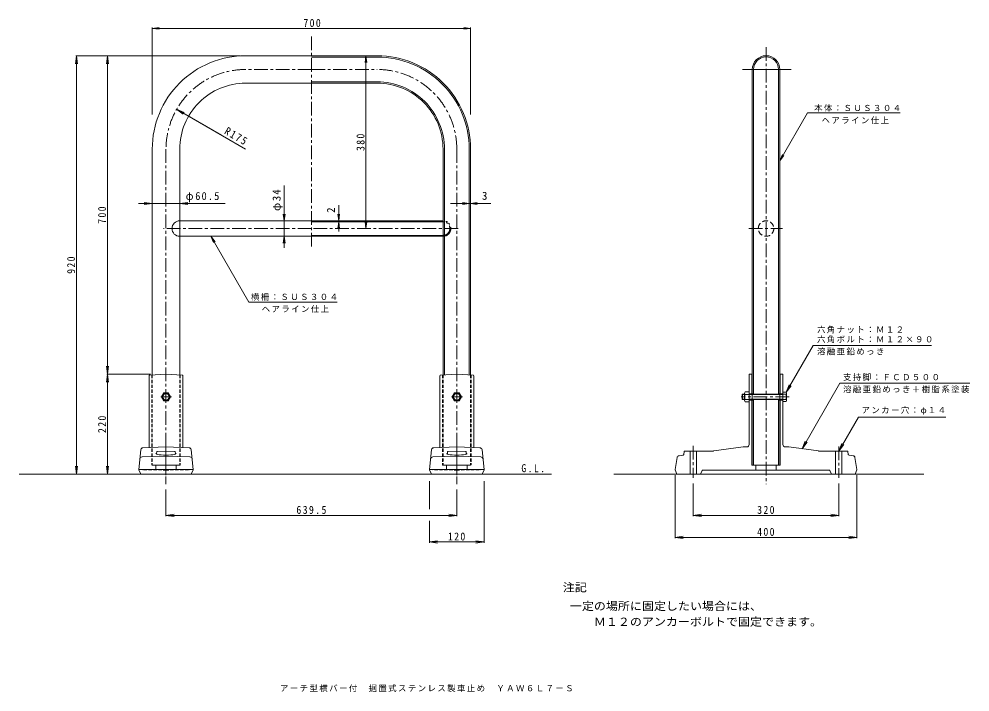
# Model space of a CAD drawing. Units: millimetres, scale not verified. Extents: x -1052 to 1039, y -814 to 665.
import ezdxf
from ezdxf.enums import TextEntityAlignment as Align

# ---------------------------------------------------------------- set-up
doc = ezdxf.new("R2010")
doc.units = ezdxf.units.MM
doc.header["$LTSCALE"] = 6
for name, pattern in [('CHAIN1', [8, 5, -1, 1, -1]), ('DASHED1', [1.8, 1.2, -0.6]), ('DASHED2', [3, 2, -1]), ('DOUBLE_CHAIN1', [8.8, 5, -1, 0.6, -0.6, 0.6, -1])]:
    doc.linetypes.add(name, pattern=pattern)
for name, color, linetype, lineweight in [('0-0', 2, 'Continuous', 13), ('0-1', 2, 'Continuous', 13), ('0-D', 2, 'Continuous', 13), ('0-F', 7, 'Continuous', 13)]:
    doc.layers.add(name, color=color, linetype=linetype, lineweight=lineweight)
doc.layers.add('0-5', color=7, linetype='Continuous')
doc.styles.add('ＭＳ ゴシック', font='')
doc.styles.get('ＭＳ ゴシック').set_extended_font_data('MS Gothic')

msp = doc.modelspace()

# ---------------------------------------------------------------- linework, layer by layer
at = {"layer": '0-0', "color": 3, "linetype": 'CHAIN1'}
for p, q in [((-408.894, 164.676), (-408.894, 626.838)), ((590.856, 603.411), (590.856, -357.529)), ((-408.894, 554.122), (-553.644, 554.124)), ((-408.894, 554.122), (-264.145, 554.124)), ((-408.894, 554.122), (-408.894, 554.122)), ((-728.644, 379.124), (-728.644, -357.529)), ((-89.144, 379.124), (-89.144, -357.529)), ((-408.894, 204.373), (-733.824, 204.375)), ((-86.427, 204.37), (-408.894, 204.373)), ((553.12, 204.374), (627.314, 204.374))]:
    msp.add_line(p, q, dxfattribs=at)
at = {"layer": '0-0', "color": 3}
for p, q in [((-408.894, 584.373), (-553.644, 584.374)), ((-408.894, 584.373), (-264.145, 584.374)), ((-408.894, 584.373), (-408.894, 584.373)), ((-408.894, 581.373), (-264.145, 581.374)), ((538.967, 554.124), (645.994, 554.125)), ((560.606, 554.125), (560.606, -65.625)), ((563.406, 554.125), (563.406, -159.625)), ((618.305, 554.125), (618.305, -159.625)), ((621.106, 554.125), (621.106, -65.625)), ((-408.894, 523.872), (-553.644, 523.874)), ((-408.894, 526.872), (-264.145, 526.873)), ((-408.894, 523.872), (-264.145, 523.874)), ((-408.894, 523.872), (-408.894, 523.872)), ((-758.894, 379.124), (-758.894, -65.625)), ((-698.394, 379.123), (-698.394, -65.625)), ((-119.394, 379.123), (-119.394, -65.625)), ((-116.394, 379.123), (-116.394, -65.625)), ((-61.894, 379.124), (-61.894, -65.625)), ((-58.894, 379.124), (-58.894, -65.625)), ((-408.894, 221.373), (-698.394, 221.375)), ((-119.394, 221.37), (-408.894, 221.373)), ((-119.394, 219.37), (-408.894, 219.373)), ((-119.394, 189.37), (-408.894, 189.373)), ((-408.894, 187.373), (-698.394, 187.375)), ((-119.394, 187.37), (-408.894, 187.373)), ((-758.894, -65.625), (-758.894, -117.247)), ((-698.394, -65.625), (-698.394, -117.247)), ((-119.394, -65.625), (-119.394, -117.301)), ((-116.394, -65.625), (-116.394, -117.086)), ((-61.894, -65.625), (-61.894, -117.086)), ((-58.894, -65.625), (-58.894, -117.247)), ((560.606, -65.625), (560.606, -315.626)), ((621.106, -65.625), (621.106, -315.625)), ((563.406, -315.626), (563.406, -171.625)), ((618.305, -315.625), (618.305, -171.625)), ((-119.394, -315.626), (-58.894, -315.625)), ((560.606, -315.626), (621.106, -315.625))]:
    msp.add_line(p, q, dxfattribs=at)
at = {"layer": '0-0'}
for p, q in [((-765.894, -119.044), (-765.894, -276.98)), ((-764.474, -117.546), (-728.644, -115.626)), ((-692.814, -117.546), (-728.644, -115.626)), ((-691.394, -119.044), (-691.394, -276.98)), ((-126.394, -119.044), (-126.394, -276.98)), ((-124.974, -117.546), (-89.144, -115.626)), ((-53.314, -117.546), (-89.144, -115.626)), ((-51.894, -119.044), (-51.894, -276.98)), ((553.606, -117.125), (553.606, -159.625)), ((555.106, -115.625), (560.605, -115.625)), ((559.606, -115.625), (559.606, -159.625)), ((626.606, -115.625), (621.106, -115.625)), ((622.106, -115.625), (622.106, -159.625)), ((628.105, -117.125), (628.105, -159.625)), ((559.106, -158.626), (553.606, -158.626)), ((622.606, -158.626), (628.105, -158.626)), ((553.606, -171.625), (553.606, -270.625)), ((559.106, -172.625), (553.606, -172.625)), ((559.606, -171.625), (559.606, -315.153)), ((622.106, -171.625), (622.106, -315.153)), ((622.606, -172.625), (628.105, -172.625)), ((628.105, -171.625), (628.105, -270.625)), ((-788.602, -325.22), (-784.095, -281.946)), ((-779.303, -277.467), (-728.644, -275.625)), ((-748.864, -286.785), (-749.336, -289.268)), ((-747.466, -285.566), (-728.644, -284.626)), ((-677.986, -277.467), (-728.644, -275.625)), ((-728.644, -275.625), (-728.644, -284.625)), ((-709.823, -285.566), (-728.644, -284.626)), ((-728.644, -337.625), (-728.644, -284.626)), ((-708.424, -286.785), (-707.953, -289.268)), ((-668.686, -325.22), (-673.194, -281.946)), ((-149.102, -325.22), (-144.594, -281.946)), ((-139.803, -277.467), (-89.144, -275.625)), ((-109.364, -286.785), (-109.836, -289.268)), ((-107.965, -285.566), (-89.144, -284.626)), ((-38.486, -277.467), (-89.144, -275.625)), ((-89.144, -284.626), (-89.144, -275.625)), ((-70.323, -285.566), (-89.144, -284.626)), ((-89.144, -337.625), (-89.144, -284.626)), ((-68.924, -286.785), (-68.453, -289.268)), ((-29.187, -325.22), (-33.694, -281.946)), ((410.709, -285.962), (410.03, -292.144)), ((412.2, -284.625), (475.503, -284.625)), ((423.856, -284.625), (423.856, -335.625)), ((437.855, -284.625), (437.855, -335.625)), ((540.754, -275.64), (475.708, -284.611)), ((540.959, -275.625), (548.606, -275.625)), ((640.753, -275.625), (633.106, -275.625)), ((640.958, -275.64), (706.003, -284.611)), ((769.511, -284.625), (706.208, -284.625)), ((743.855, -284.625), (743.855, -335.625)), ((757.856, -284.625), (757.856, -335.625)), ((771.002, -285.962), (771.681, -292.144)), ((-781.38, -297.473), (-728.644, -295.625)), ((-675.908, -297.473), (-728.644, -295.625)), ((-141.88, -297.473), (-89.144, -295.625)), ((-36.408, -297.473), (-89.144, -295.625)), ((390.927, -325.2), (395.251, -299.254)), ((399.499, -295.123), (408.315, -293.907)), ((782.211, -295.123), (773.396, -293.907)), ((790.785, -325.2), (786.46, -299.254)), ((-784.099, -335.625), (-788.476, -325.996)), ((-669.321, -325.625), (-788.067, -325.625)), ((-673.189, -335.625), (-668.813, -325.996)), ((-144.599, -335.625), (-148.976, -325.996)), ((-29.821, -325.625), (-148.566, -325.625)), ((-33.689, -335.625), (-29.313, -325.996)), ((391.022, -326.024), (395.022, -335.625)), ((446.765, -335.625), (450.456, -327.505)), ((451.822, -326.625), (729.89, -326.626)), ((567.884, -316.099), (560.077, -315.652)), ((560.849, -315.626), (620.861, -315.626)), ((568.356, -316.126), (613.356, -316.126)), ((568.356, -316.598), (568.356, -326.625)), ((613.356, -316.598), (613.356, -326.625)), ((613.827, -316.099), (621.634, -315.652)), ((734.946, -335.625), (731.255, -327.505)), ((790.69, -326.024), (786.689, -335.625))]:
    msp.add_line(p, q, dxfattribs=at)
at = {"layer": '0-0', "linetype": 'DASHED1'}
for p, q in [((-759.894, -117.301), (-759.894, -315.153)), ((-697.394, -117.301), (-697.394, -315.153)), ((-120.394, -117.301), (-120.394, -315.153)), ((-57.894, -117.301), (-57.894, -315.153)), ((-788.589, -325.626), (-728.644, -326.625)), ((-751.616, -316.099), (-759.423, -315.652)), ((-758.65, -315.626), (-698.638, -315.626)), ((-751.144, -316.126), (-706.144, -316.126)), ((-751.144, -316.598), (-751.144, -326.25)), ((-668.7, -325.626), (-728.644, -326.625)), ((-706.144, -316.598), (-706.144, -326.25)), ((-705.673, -316.099), (-697.866, -315.652)), ((-149.089, -325.626), (-89.144, -326.625)), ((-112.116, -316.099), (-119.923, -315.652)), ((-119.15, -315.626), (-59.138, -315.626)), ((-111.644, -316.126), (-66.645, -316.126)), ((-111.644, -316.598), (-111.644, -326.25)), ((-29.2, -325.626), (-89.144, -326.625)), ((-66.645, -316.598), (-66.645, -326.25)), ((-66.173, -316.099), (-58.366, -315.652))]:
    msp.add_line(p, q, dxfattribs=at)
at = {"layer": '0-0', "color": 3, "linetype": 'DASHED2'}
msp.add_circle((590.856, 204.374), 17, dxfattribs=at)
at = {"layer": '0-0'}
for centre in [(-728.644, -165.626), (-89.144, -165.626)]:
    msp.add_circle(centre, 7, dxfattribs=at)
at = {"layer": '0-0', "color": 3}
for centre, radius, start, end in [((-553.644, 379.124), 205.25, 89.99977, 180), ((-264.144, 379.124), 205.25, 0, 90.00023), ((-264.144, 379.124), 202.25, 0, 90.00023), ((590.855, 554.125), 30.25, 0, 180), ((590.855, 554.125), 27.45, 0, 180), ((-553.644, 379.123), 144.75, 89.9998, 180), ((-264.144, 379.123), 147.75, 0, 90.0002), ((-264.144, 379.123), 144.75, 0, 90.0002), ((-698.394, 204.375), 17, 90, 270)]:
    msp.add_arc(centre, radius, start, end, dxfattribs=at)
at = {"layer": '0-0', "color": 3, "linetype": 'CHAIN1'}
for centre, start, end in [((-553.644, 379.124), 89.99976, 180), ((-264.144, 379.124), 0, 90.00024)]:
    msp.add_arc(centre, 175, start, end, dxfattribs=at)
at = {"layer": '0-0', "color": 3, "linetype": 'DOUBLE_CHAIN1'}
for centre, radius in [((-119.394, 204.375), 17), ((-119.394, 204.37), 15)]:
    msp.add_arc(centre, radius, 270, 90, dxfattribs=at)
at = {"layer": '0-0'}
for centre, radius, start, end in [((-764.394, -119.044), 1.5, 93.0674, 180), ((-692.894, -119.044), 1.5, 0, 86.9326), ((-124.894, -119.044), 1.5, 93.0674, 180), ((-53.394, -119.044), 1.5, 0, 86.9326), ((555.106, -117.125), 1.5, 90, 180), ((626.606, -117.125), 1.5, 0, 90), ((559.106, -158.125), 0.5, 270, 0), ((622.606, -158.125), 0.5, 180, 270), ((559.106, -173.125), 0.5, 0, 90), ((622.606, -173.125), 0.5, 90, 180), ((548.606, -270.625), 5, 270, 0), ((633.106, -270.625), 5, 180, 270), ((-779.121, -282.464), 5, 92.08252, 174.0531), ((-751.3, -288.896), 2, 270, 349.25594), ((-747.39, -287.065), 1.5, 92.86273, 169.25618), ((-709.898, -287.065), 1.5, 10.74382, 87.13727), ((-705.988, -288.896), 2, 190.74406, 270), ((-678.167, -282.464), 5, 5.9469, 87.91748), ((-139.621, -282.464), 5, 92.08252, 174.0531), ((-111.8, -288.896), 2, 270, 349.25594), ((-107.89, -287.065), 1.5, 92.86273, 169.25618), ((-70.398, -287.065), 1.5, 10.74382, 87.13727), ((-66.488, -288.896), 2, 190.74406, 270), ((-38.667, -282.464), 5, 5.9469, 87.91748), ((408.042, -291.926), 2, 277.85335, 353.73427), ((412.2, -286.126), 1.5, 90, 173.73489), ((475.503, -283.125), 1.5, 270, 277.8541), ((540.959, -277.125), 1.5, 90, 97.85315), ((640.753, -277.125), 1.5, 82.14685, 90), ((706.208, -283.125), 1.5, 262.1459, 270), ((769.511, -286.126), 1.5, 6.26511, 90), ((773.669, -291.926), 2, 186.26573, 262.14665), ((-781.205, -302.47), 5, 92.00708, 174.05319), ((-676.083, -302.47), 5, 5.94681, 87.99292), ((-141.705, -302.47), 5, 92.00708, 174.05319), ((-36.583, -302.47), 5, 5.94681, 87.99292), ((400.183, -300.076), 5, 97.85335, 170.53764), ((781.528, -300.076), 5, 9.46236, 82.14665), ((-787.11, -325.376), 1.5, 174.05302, 204.44478), ((-670.178, -325.376), 1.5, 335.55501, 5.94698), ((-147.61, -325.376), 1.5, 174.05302, 204.44478), ((-30.678, -325.376), 1.5, 335.55501, 5.94698), ((392.406, -325.447), 1.5, 170.53767, 202.62009), ((451.822, -328.125), 1.5, 90, 155.556), ((560.106, -315.153), 0.5, 180, 266.72997), ((567.856, -316.598), 0.5, 0, 86.72997), ((613.855, -316.598), 0.5, 93.27003, 180), ((621.606, -315.153), 0.5, 273.27003, 0), ((729.89, -328.125), 1.5, 24.444, 90), ((789.305, -325.447), 1.5, 337.37991, 9.46233)]:
    msp.add_arc(centre, radius, start, end, dxfattribs=at)
at = {"layer": '0-0', "linetype": 'DASHED1'}
for centre, start, end in [((-759.394, -315.153), 180, 266.72997), ((-751.644, -316.598), 0, 86.72997), ((-705.644, -316.598), 93.27003, 180), ((-697.894, -315.153), 273.27003, 0), ((-119.894, -315.153), 180, 266.72997), ((-112.144, -316.598), 0, 86.72997), ((-66.145, -316.598), 93.27003, 180), ((-58.394, -315.153), 273.27003, 0)]:
    msp.add_arc(centre, 0.5, start, end, dxfattribs=at)
at = {"layer": '0-0'}
for centre in [(-728.644, -290.896), (-89.144, -290.896)]:
    msp.add_ellipse(centre, major_axis=(21, 0), ratio=0.1351, start_param=3.14159265, end_param=6.28318531, dxfattribs=at)
at = {"layer": '0-1', "color": 4, "linetype": 'DASHED1'}
for p, q in [((-758.894, -117.247), (-758.894, -315.626)), ((-698.394, -117.247), (-698.394, -315.626)), ((-119.394, -117.247), (-119.394, -315.626)), ((-58.894, -117.247), (-58.894, -315.626))]:
    msp.add_line(p, q, dxfattribs=at)
at = {"layer": '0-1'}
for p, q in [((-733.652, -174.299), (-738.659, -165.626)), ((-94.152, -174.299), (-99.159, -165.626)), ((-723.637, -174.299), (-733.652, -174.299)), ((-84.137, -174.299), (-94.152, -174.299))]:
    msp.add_line(p, q, dxfattribs=at)
at = {"layer": '0-1', "color": 3}
msp.add_line((-78.046, -165.625), (-101.102, -165.625), dxfattribs=at)
at = {"layer": '0-1', "color": 4}
for p, q in [((560.605, -158.625), (563.406, -158.625)), ((621.106, -158.625), (618.305, -158.625)), ((560.605, -172.625), (563.406, -172.625)), ((621.106, -172.625), (618.305, -172.625))]:
    msp.add_line(p, q, dxfattribs=at)
at = {"layer": '0-1'}
for points in [[(-738.659, -165.626), (-733.652, -156.952), (-723.637, -156.952), (-718.629, -165.626), (-723.637, -174.299)], [(-99.159, -165.626), (-94.152, -156.952), (-84.137, -156.952), (-79.129, -165.626), (-84.137, -174.299)]]:
    msp.add_lwpolyline(points, dxfattribs=at)
for centre in [(-728.644, -165.625), (-89.144, -165.625)]:
    msp.add_circle(centre, 8.673, dxfattribs=at)
at = {"layer": '0-D', "linetype": 'CHAIN1'}
for p, q in [((-740.048, -165.626), (-716.476, -165.626)), ((-100.548, -165.626), (-76.976, -165.626)), ((641.579, -165.625), (535.796, -165.625)), ((430.856, -273.532), (430.856, -343.881)), ((750.856, -274.532), (750.856, -343.881))]:
    msp.add_line(p, q, dxfattribs=at)
at = {"layer": '0-D'}
for p, q in [((543.606, -160.572), (538.105, -160.572)), ((543.606, -159.625), (539.053, -159.625)), ((543.606, -173.833), (543.606, -157.418)), ((544.732, -154.675), (553.606, -154.675)), ((544.732, -160.16), (553.606, -160.16)), ((634.849, -159.625), (553.606, -159.625)), ((628.105, -160.572), (553.606, -160.572)), ((628.105, -155.611), (628.105, -175.64)), ((634.849, -155.611), (628.105, -155.611)), ((635.605, -157.618), (635.605, -173.633)), ((538.105, -170.678), (539.053, -171.625)), ((543.606, -170.678), (538.105, -170.678)), ((543.606, -171.625), (539.053, -171.625)), ((544.732, -171.091), (553.606, -171.091)), ((628.105, -170.678), (553.606, -170.678)), ((634.849, -171.625), (553.606, -171.625)), ((634.849, -175.64), (628.105, -175.64)), ((740.84, -284.625), (760.871, -284.625))]:
    msp.add_line(p, q, dxfattribs=at)
for points in [[(538.105, -170.678), (538.105, -160.572), (539.053, -159.625), (539.053, -171.625)], [(544.732, -176.575), (553.606, -176.575), (553.606, -154.675)]]:
    msp.add_lwpolyline(points, dxfattribs=at)
for centre, radius, start, end in [((547.509, -157.418), 3.903, 135.3613, 224.63818), ((557.434, -165.625), 13.828, 156.7198, 203.2803), ((632.565, -157.618), 3.04, 318.67245, 41.32755), ((611.452, -165.625), 24.154, 345.61653, 14.38359), ((547.509, -173.833), 3.903, 135.3613, 224.63896), ((632.565, -173.633), 3.04, 318.67245, 41.32755)]:
    msp.add_arc(centre, radius, start, end, dxfattribs=at)
at = {"layer": '0-F'}
for p, q in [((-758.894, 644.373), (-744.023, 646.33)), ((-758.894, 455.028), (-758.894, 646.173)), ((-758.894, 644.373), (-744.023, 642.415)), ((-758.894, 644.373), (-58.894, 644.373)), ((-58.894, 644.373), (-73.766, 646.33)), ((-58.894, 644.373), (-73.766, 642.415)), ((-58.894, 455.028), (-58.894, 646.173)), ((-925.357, 584.374), (-927.707, 566.528)), ((-565.644, 584.374), (-927.157, 584.374)), ((-925.357, -335.625), (-925.357, 584.374)), ((-925.357, 584.374), (-923.008, 566.528)), ((-857.184, 584.374), (-859.533, 566.528)), ((-857.184, -115.626), (-857.184, 584.374)), ((-857.184, 584.374), (-854.834, 566.528)), ((-845.184, 584.374), (-855.384, 584.374)), ((-288.894, 584.374), (-290.852, 569.502)), ((-288.894, 204.372), (-288.894, 584.374)), ((-288.894, 584.374), (-287.094, 584.374)), ((-288.894, 584.374), (-286.937, 569.502)), ((-553.644, 379.124), (-705.199, 466.624)), ((-606.751, 409.785), (-705.199, 466.624)), ((-705.199, 466.624), (-688.569, 459.735)), ((-705.199, 466.624), (-690.919, 455.666)), ((621.106, 352.996), (626.846, 366.854)), ((621.106, 352.996), (630.237, 364.896)), ((-468.894, 299.278), (-468.894, 162.383)), ((-598.66, 259.371), (-789.357, 259.371)), ((-758.894, 259.371), (-776.74, 261.72)), ((-758.894, 259.371), (-776.74, 257.021)), ((-698.394, 259.371), (-680.548, 261.72)), ((-698.394, 259.371), (-680.548, 257.021)), ((-348.894, 255.841), (-348.894, 197.671)), ((-13.99, 259.371), (-102.715, 259.371)), ((-61.894, 259.371), (-76.766, 261.329)), ((-61.894, 259.371), (-76.766, 257.413)), ((-61.894, 259.371), (-61.894, 257.571)), ((-58.894, 259.371), (-44.023, 261.329)), ((-58.894, 259.371), (-58.894, 257.571)), ((-58.894, 259.371), (-44.023, 257.413)), ((-468.894, 221.373), (-470.852, 236.245)), ((-468.894, 221.373), (-466.936, 236.245)), ((-348.894, 221.372), (-350.852, 236.244)), ((-348.894, 221.372), (-346.937, 236.244)), ((-468.894, 221.373), (-467.094, 221.373)), ((-348.894, 219.372), (-350.852, 204.5)), ((-348.894, 221.372), (-347.094, 221.372)), ((-348.894, 219.372), (-347.094, 219.372)), ((-348.894, 219.372), (-346.937, 204.5)), ((-288.894, 204.372), (-290.852, 219.243)), ((-288.894, 204.372), (-286.937, 219.243)), ((-288.894, 204.372), (-287.094, 204.372)), ((-629.966, 187.374), (-620.834, 175.474)), ((-629.966, 187.374), (-624.225, 173.516)), ((-468.894, 187.373), (-470.852, 172.501)), ((-468.894, 187.373), (-467.094, 187.373)), ((-468.894, 187.373), (-466.936, 172.501)), ((634.849, -155.611), (694.337, -52.574)), ((694.337, -52.574), (954.471, -52.574)), ((-857.184, -115.626), (-859.533, -97.78)), ((-857.184, -115.626), (-854.834, -97.78)), ((-857.184, -115.626), (-859.533, -133.472)), ((-762.702, -115.626), (-858.984, -115.626)), ((-857.184, -335.625), (-857.184, -115.626)), ((-857.184, -115.626), (-854.834, -133.472)), ((634.849, -155.611), (641.737, -138.981)), ((634.849, -155.611), (645.806, -141.33)), ((670.155, -279.667), (753.265, -135.715)), ((753.265, -135.715), (1039.315, -135.715)), ((750.856, -284.625), (793.836, -210.181)), ((793.836, -210.181), (986.442, -210.181)), ((670.155, -279.667), (677.043, -263.037)), ((670.155, -279.667), (681.113, -265.386)), ((750.856, -284.625), (757.744, -267.996)), ((750.856, -284.625), (757.744, -267.996)), ((750.856, -284.625), (761.813, -270.345)), ((750.856, -284.625), (761.813, -270.345)), ((-925.357, -335.625), (-927.707, -317.779)), ((-925.357, -335.625), (-923.008, -317.779)), ((-857.184, -335.625), (-859.533, -317.779)), ((-857.184, -335.625), (-854.834, -317.779)), ((119.293, -335.625), (-1051.844, -335.625)), ((-913.357, -335.625), (-923.557, -335.625)), ((-845.184, -335.625), (-855.384, -335.625)), ((-149.11, -350.965), (-149.11, -412.386)), ((-29.178, -350.965), (-29.178, -486.422)), ((937.953, -335.625), (256.061, -335.625)), ((390.906, -337.447), (390.906, -476.246)), ((790.805, -337.447), (790.805, -476.246)), ((-728.644, -369.529), (-728.644, -427.882)), ((-89.144, -369.529), (-89.144, -427.882)), ((430.856, -355.881), (430.856, -427.882)), ((750.856, -355.881), (750.856, -427.882)), ((-728.644, -426.082), (-710.798, -423.733)), ((-728.644, -426.082), (-89.144, -426.082)), ((-728.644, -426.082), (-710.798, -428.432)), ((-149.11, -438.458), (-149.11, -486.422)), ((-89.144, -426.082), (-106.99, -423.733)), ((-89.144, -426.082), (-106.99, -428.432)), ((430.856, -426.082), (448.702, -423.733)), ((430.856, -426.082), (750.856, -426.082)), ((430.856, -426.082), (448.702, -428.432)), ((750.856, -426.082), (733.01, -423.733)), ((750.856, -426.082), (733.01, -428.432)), ((390.906, -474.446), (408.752, -472.097)), ((390.906, -474.446), (790.805, -474.446)), ((390.906, -474.446), (408.752, -476.796)), ((790.805, -474.446), (772.959, -472.097)), ((790.805, -474.446), (772.959, -476.796)), ((-149.11, -484.622), (-131.264, -482.273)), ((-149.11, -484.622), (-29.178, -484.622)), ((-149.11, -484.622), (-131.264, -486.972)), ((-29.178, -484.622), (-47.024, -482.273)), ((-29.178, -484.622), (-47.024, -486.972))]:
    msp.add_line(p, q, dxfattribs=at)
for points in [[(621.106, 352.996), (682.005, 458.476), (886.133, 458.476)], [(-758.894, 267.336), (-758.894, 259.371), (-758.894, 251.406)], [(-629.966, 187.374), (-546.464, 42.745), (-352.365, 42.745)]]:
    msp.add_lwpolyline(points, dxfattribs=at)

# ---------------------------------------------------------------- texts
at = {"layer": '0-5', "insert": (-477.872, -814.391), "char_height": 13.2, "attachment_point": 7, "style": 'ＭＳ ゴシック'}
msp.add_mtext('\\T1.17;アーチ型横バー付\u3000据置式ステンレス製車止め\u3000ＹＡＷ６Ｌ７－Ｓ', dxfattribs=at)
at = {"layer": '0-F', "color": 2, "style": 'ＭＳ ゴシック'}
msp.add_text('3', height=17.6, dxfattribs=at).set_placement((-33.755, 262.371), align=Align.BOTTOM_LEFT)
msp.add_text('2', height=17.6, rotation=90, dxfattribs=at).set_placement((-351.894, 238.797), align=Align.BOTTOM_LEFT)
at = {"layer": '0-F', "color": 2, "style": 'ＭＳ ゴシック', "width": 1.1}
for s, p in [('注記', (143.936, -598.737)), ('一定の場所に固定したい場合には、', (159.441, -639.787)), ('\u3000\u3000Ｍ１２のアンカーボルトで固定できます。', (159.441, -674.317))]:
    msp.add_text(s, height=17.6, dxfattribs=at).set_placement(p, align=Align.BOTTOM_LEFT)
at = {"layer": '0-F', "color": 2, "char_height": 17.6, "attachment_point": 7, "style": 'ＭＳ ゴシック'}
for s, insert in [('\\T1.27;\\W0.9;700', (-426.512, 647.373)), ('\\T1.22;\\W0.95;φ60.5', (-685.417, 262.371)), ('\\T1.28;\\W0.9;G.L.', (52.799, -331.507)), ('\\T1.28;\\W0.9;639.5', (-441.894, -423.082)), ('\\T1.27;\\W0.9;320', (571.356, -423.082)), ('\\T1.27;\\W0.9;400', (571.355, -471.446)), ('\\T1.27;\\W0.9;120', (-108.644, -481.622))]:
    msp.add_mtext(s, dxfattribs=dict(at, insert=insert))
at = {"layer": '0-F', "char_height": 13.2, "attachment_point": 7, "style": 'ＭＳ ゴシック'}
for s, insert in [('\\T1.17;本体：ＳＵＳ３０４', (696.35, 461.226)), ('\\T1.17;ヘアライン仕上', (713.02, 434.297)), ('\\T1.17;横柵：ＳＵＳ３０４', (-541.869, 45.957)), ('\\T1.17;ヘアライン仕上', (-518.211, 19.464)), ('\\T1.17;六角ナット：Ｍ１２', (702.94, -25.833)), ('\\T1.17;六角ボルト：Ｍ１２×９０', (702.94, -47.389)), ('\\T1.17;溶融亜鉛めっき', (702.94, -74.011)), ('\\T1.17;支持脚：ＦＣＤ５００', (760.177, -130.53)), ('\\T1.17;溶融亜鉛めっき＋樹脂系塗装', (760.177, -157.152)), ('\\T1.17;アンカー穴：φ１４', (800.747, -204.996))]:
    msp.add_mtext(s, dxfattribs=dict(at, insert=insert))
at = {"layer": '0-F', "color": 2, "char_height": 17.6, "attachment_point": 7, "style": 'ＭＳ ゴシック'}
for s, insert, rotation in [('\\T1.28;\\W0.9;R175', (-602.02, 413.232), 330), ('\\T1.27;\\W0.9;380', (-291.894, 374.873), 90), ('\\T1.19;φ34', (-471.894, 242.829), 90), ('\\T1.27;\\W0.9;700', (-860.184, 214.874), 90), ('\\T1.27;\\W0.9;920', (-928.357, 104.874), 90), ('\\T1.27;\\W0.9;220', (-860.184, -245.125), 90)]:
    msp.add_mtext(s, dxfattribs=dict(at, insert=insert, rotation=rotation))

doc.saveas('drawing.dxf')
